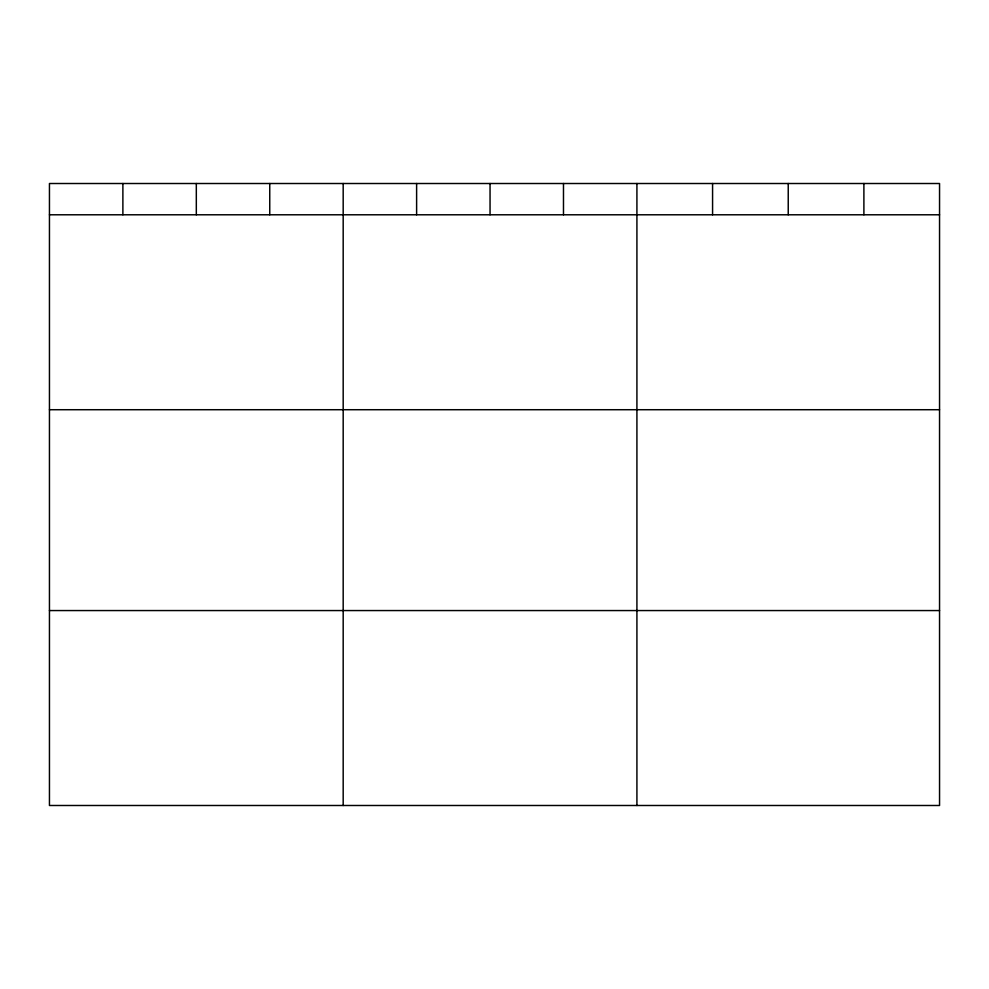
<?xml version="1.0" encoding="UTF-8"?>
<svg xmlns="http://www.w3.org/2000/svg" width="989" height="989" viewBox="0 0 989 989"><rect width="100%" height="100%" fill="white"/><g stroke="black" fill="none" stroke-linecap="round" stroke-linejoin="round"><path stroke-width="1.48" d="M939.55 214.786L939.55 805.491L49.45 805.491L49.45 183.509L939.55 183.509L939.55 214.786L49.45 214.786M49.45 409.718L939.55 409.718M49.45 610.559L939.55 610.559M863.891 183.509L863.891 214.786M788.233 183.509L788.233 214.786M712.575 183.509L712.575 214.786M636.916 183.509L636.916 805.491M563.483 183.509L563.483 214.786M490.05 183.509L490.05 214.786M416.616 183.509L416.616 214.786M343.183 183.509L343.183 805.491M269.75 183.509L269.75 214.786M196.317 183.509L196.317 214.786M122.883 183.509L122.883 214.786"/></g></svg>
